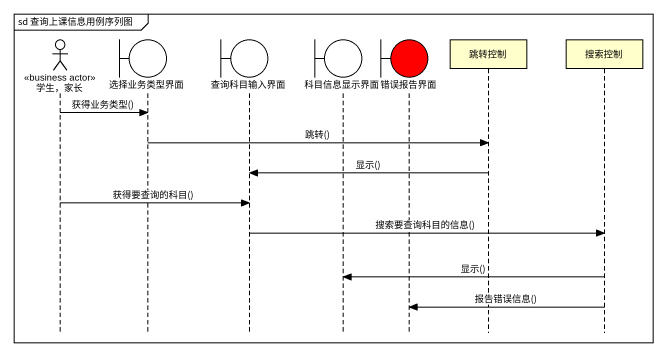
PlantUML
@startuml
mainframe sd 查询上课信息用例序列图
hide footbox
actor "学生，家长" as 学生_家长 <<business actor>> #FFFFFF
boundary 选择业务类型界面 #FFFFFF
boundary 查询科目输入界面 #FFFFFF
boundary 科目信息显示界面 #FFFFFF
boundary 错误报告界面 #FF0000
participant 跳转控制
participant 搜索控制

学生_家长 -> 选择业务类型界面 : 获得业务类型()
选择业务类型界面 -> 跳转控制 : 跳转()
跳转控制 -> 查询科目输入界面 : 显示()
学生_家长 -> 查询科目输入界面 : 获得要查询的科目()
查询科目输入界面 -> 搜索控制 : 搜索要查询科目的信息()
搜索控制 -> 科目信息显示界面 : 显示()
搜索控制 -> 错误报告界面 : 报告错误信息()
@enduml
